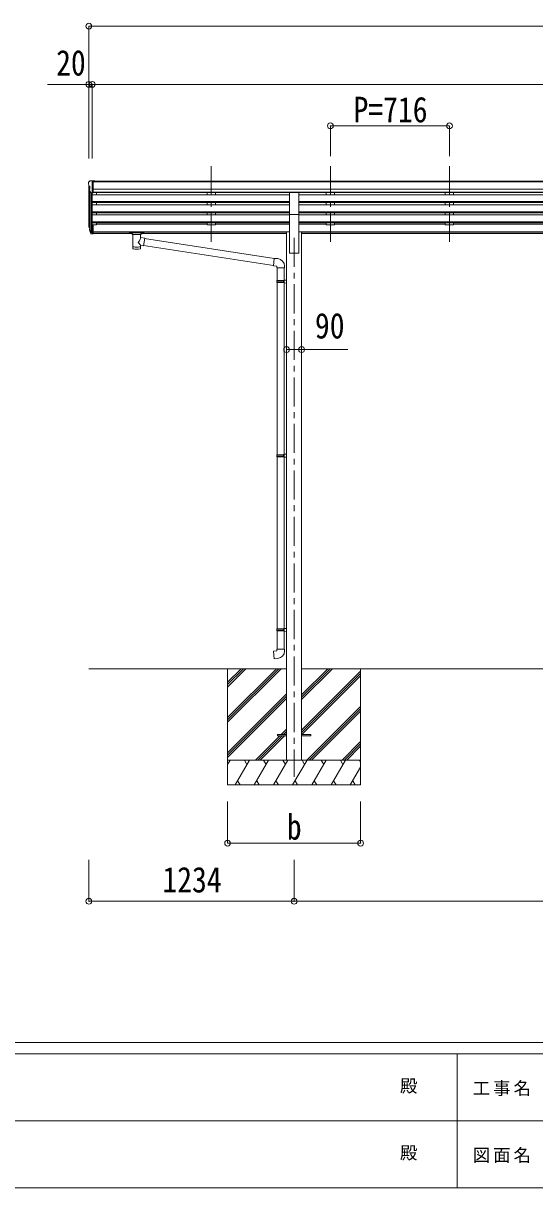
# Model space of a CAD drawing. Units: millimetres at full size, sheet at 1:35. Extents: x -9837 to 9837, y -6790 to 6790.
# Drawn here: x -3134 to -58, y -6790 to 218 of the extents above; entities that cross this region are included whole.
import ezdxf
from ezdxf.enums import TextEntityAlignment as Align

# ---------------------------------------------------------------- set-up
doc = ezdxf.new("R2010")
doc.units = ezdxf.units.MM
doc.header["$LTSCALE"] = 35
doc.header["$PDMODE"] = 32
doc.header["$PDSIZE"] = 35
doc.linetypes.add('CHAIN1', pattern=[8, 5, -1, 1, -1])
for name, color, linetype, lineweight in [('0-0_0', 7, 'Continuous', 9), ('0-1_本体', 5, 'CHAIN1', 9), ('0-3_ELV2', 4, 'Continuous', 9), ('0-6_OTH_LINE', 6, 'Continuous', 9), ('0-9_OUTLINE', 7, 'Continuous', 9), ('F-0_240', 7, 'Continuous', 9)]:
    doc.layers.add(name, color=color, linetype=linetype, lineweight=lineweight)
doc.styles.add('ＭＳ ゴシック', font='')
doc.styles.get('ＭＳ ゴシック').set_extended_font_data('MS Gothic')

msp = doc.modelspace()

# ---------------------------------------------------------------- linework, layer by layer
at = {"layer": '0-0_0'}
for p, q in [((-2739.16, -3666.05), (-1550.36, -3666.05)), ((-1905.16, -3666.05), (-1905.16, -4366.05)), ((-1905.16, -3960.23), (-1610.98, -3666.05)), ((-1905.16, -3974.37), (-1596.84, -3666.05)), ((-1905.16, -3988.51), (-1582.7, -3666.05)), ((-1905.16, -3776.38), (-1794.83, -3666.05)), ((-1905.16, -3762.24), (-1808.97, -3666.05)), ((-1905.16, -3748.1), (-1823.11, -3666.05)), ((-1459.96, -3851.68), (-1274.33, -3666.05)), ((-1459.96, -3837.54), (-1288.47, -3666.05)), ((-1459.96, -3823.4), (-1302.61, -3666.05)), ((-1459.96, -3666.05), (1907.64, -3666.05)), ((-1459.96, -4035.53), (-1105.16, -3680.73)), ((-1459.96, -4049.67), (-1105.16, -3694.87)), ((-1457.7, -4061.55), (-1105.16, -3709.01)), ((-1105.16, -3666.05), (-1105.16, -4366.05)), ((-1905.16, -4172.36), (-1550.36, -3817.56)), ((-1905.16, -4186.5), (-1550.36, -3831.7)), ((-1905.16, -4200.64), (-1550.36, -3845.85)), ((-1428.35, -4216.05), (-1105.16, -3892.86)), ((-1414.21, -4216.05), (-1105.16, -3907)), ((-1400.07, -4216.05), (-1105.16, -3921.14)), ((-1582.22, -4061.55), (-1550.36, -4029.69)), ((-1568.08, -4061.55), (-1550.36, -4043.83)), ((-1553.93, -4061.55), (-1550.36, -4057.98)), ((-1736.72, -4216.05), (-1591.22, -4070.55)), ((-1722.58, -4216.05), (-1577.08, -4070.55)), ((-1708.43, -4216.05), (-1562.93, -4070.55)), ((-1216.22, -4216.05), (-1105.16, -4104.99)), ((-1202.08, -4216.05), (-1105.16, -4119.13)), ((-1187.93, -4216.05), (-1105.16, -4133.28)), ((-1105.16, -4216.05), (-1905.16, -4216.05)), ((-1905.16, -4243.55), (-1889.28, -4216.05)), ((-1860.41, -4366.05), (-1773.81, -4216.05)), ((-1788.81, -4242.03), (-1803.81, -4216.05)), ((-1744.94, -4366.05), (-1658.34, -4216.05)), ((-1673.34, -4242.03), (-1688.34, -4216.05)), ((-1629.47, -4366.05), (-1542.87, -4216.05)), ((-1557.87, -4242.03), (-1572.87, -4216.05)), ((-1514, -4366.05), (-1427.4, -4216.05)), ((-1442.4, -4242.03), (-1457.4, -4216.05)), ((-1398.53, -4366.05), (-1311.93, -4216.05)), ((-1326.93, -4242.03), (-1341.93, -4216.05)), ((-1283.06, -4366.05), (-1196.46, -4216.05)), ((-1226.46, -4216.05), (-1211.46, -4242.03)), ((-1167.59, -4366.05), (-1105.16, -4257.91)), ((-1110.99, -4216.05), (-1105.16, -4226.15)), ((-1845.41, -4340.07), (-1830.42, -4366.05)), ((-1729.94, -4340.07), (-1714.95, -4366.05)), ((-1614.47, -4340.07), (-1599.47, -4366.05)), ((-1499, -4340.07), (-1484, -4366.05)), ((-1383.53, -4340.07), (-1368.53, -4366.05)), ((-1268.06, -4340.07), (-1253.06, -4366.05)), ((-1152.59, -4340.07), (-1137.6, -4366.05)), ((-1905.16, -4366.05), (-1105.16, -4366.05))]:
    msp.add_line(p, q, dxfattribs=at)
at = {"layer": '0-1_本体'}
for p, q in [((-2003.16, -641.65), (-2003.16, -1119.16)), ((-1287.16, -641.65), (-1287.16, -1119.16)), ((-571.16, -641.65), (-571.16, -1119.16)), ((-1505.16, -1072.48), (-1505.16, -4316.05))]:
    msp.add_line(p, q, dxfattribs=at)
at = {"layer": '0-3_ELV2'}
for p, q in [((-2741.16, -738.54), (-2741.16, -739.17)), ((-2739.16, -759.75), (-2739.16, -994.41)), ((-2738.63, -760.35), (-2733.31, -763.42)), ((-2734.25, -729.74), (-2738.32, -735.54)), ((-2731.16, -729.17), (-2733.49, -729.31)), ((-2733.16, -763.68), (-2733.16, -779.96)), ((-2731.16, -729.17), (-2712.66, -729.17)), ((-2719.16, -802.15), (-2719.16, -729.17)), ((-2712.66, -729.17), (-2702.66, -729.26)), ((-2712.66, -801.15), (-2712.66, -729.17)), ((-2712.66, -730.77), (2992.34, -730.77)), ((-2712.66, -735.99), (2992.34, -735.99)), ((-2702.66, -730.77), (-2702.66, -729.26)), ((-2726.78, -800.34), (-2735.79, -784.75)), ((-2734.19, -787.52), (-2734.19, -1021.12)), ((-2725.16, -801.68), (-2725.17, -1039.55)), ((-2719.16, -802.15), (-2724.37, -801.84)), ((-2712.66, -801.15), (-2719.16, -801.15)), ((-2719.16, -802.15), (-2719.16, -994.77)), ((-2719.16, -813.13), (-1532.66, -813.13)), ((3002.34, -779.52), (-2712.66, -779.52)), ((3002.34, -797.37), (-2712.66, -797.37)), ((-1532.66, -800.62), (-2712.66, -800.62)), ((-2694.16, -800.62), (-2694.16, -813.13)), ((-2028.16, -800.62), (-2028.16, -813.13)), ((-1978.16, -800.62), (-1978.16, -813.03)), ((-1532.66, -931.6), (-1532.66, -799.8)), ((-1532.66, -799.8), (-1477.66, -799.8)), ((-1477.66, -931.6), (-1477.66, -799.8)), ((1767.34, -800.62), (-1477.66, -800.62)), ((1767.34, -813.13), (-1477.66, -813.13)), ((-1312.16, -800.62), (-1312.16, -813.13)), ((-1262.16, -800.62), (-1262.16, -813.03)), ((-596.16, -800.62), (-596.16, -813.13)), ((-546.16, -800.62), (-546.16, -813.03)), ((-2719.16, -855.01), (-1532.66, -855.01)), ((-2719.16, -856.5), (-1532.66, -856.5)), ((-2719.16, -860.82), (-1532.66, -860.82)), ((-2719.16, -873.68), (-1532.66, -873.68)), ((-2694.16, -860.82), (-2694.16, -873.68)), ((-2028.16, -860.82), (-2028.16, -873.68)), ((-1978.16, -860.82), (-1978.16, -873.68)), ((1767.34, -855.01), (-1477.66, -855.01)), ((1767.34, -856.5), (-1477.66, -856.5)), ((1767.34, -860.82), (-1477.66, -860.82)), ((1767.34, -873.68), (-1477.66, -873.68)), ((-1312.16, -860.82), (-1312.16, -873.68)), ((-1262.16, -860.82), (-1262.16, -873.68)), ((-596.16, -860.82), (-596.16, -873.68)), ((-546.16, -860.82), (-546.16, -873.68)), ((-2719.16, -915.56), (-1532.66, -915.56)), ((-2719.16, -917.05), (-1532.66, -917.05)), ((-2719.16, -921.37), (-1532.66, -921.37)), ((-2719.16, -934.23), (-1532.66, -934.23)), ((-2719.16, -976.1), (-1532.66, -976.1)), ((-2719.16, -977.6), (-1532.66, -977.6)), ((-2694.16, -921.37), (-2694.16, -934.23)), ((-2028.16, -921.37), (-2028.16, -934.13)), ((-1978.16, -921.37), (-1978.16, -934.23)), ((-1532.66, -931.6), (-1532.66, -1166.05)), ((-1532.66, -931.6), (-1477.66, -931.6)), ((1767.34, -915.56), (-1477.66, -915.56)), ((1767.34, -917.05), (-1477.66, -917.05)), ((1767.34, -921.37), (-1477.66, -921.37)), ((-1477.66, -931.6), (-1477.66, -1166.05)), ((1767.34, -934.23), (-1477.66, -934.23)), ((1767.34, -976.1), (-1477.66, -976.1)), ((1767.34, -977.6), (-1477.66, -977.6)), ((-1312.16, -921.37), (-1312.16, -934.13)), ((-1262.16, -921.37), (-1262.16, -934.23)), ((-596.16, -921.37), (-596.16, -934.13)), ((-546.16, -921.37), (-546.16, -934.23)), ((-2738.07, -1008.96), (-2734.19, -1016.91)), ((-2737.46, -1007.59), (-2734.19, -1014.65)), ((-2735.75, -1020.24), (-2735.41, -1024.64)), ((-2735.41, -1024.64), (-2726.6, -1048.19)), ((-2734.8, -1024.08), (-2726.6, -1040.26)), ((-2725.59, -1039.13), (-2733.35, -1023.72)), ((-2719.16, -1039.81), (-2724.29, -1039.81)), ((-2719.16, -1041.61), (-2724, -1041.61)), ((-2719.16, -1049.55), (-2724, -1049.55)), ((-2719.16, -981.92), (-1532.66, -981.92)), ((-2719.16, -994.77), (-2719.16, -1049.55)), ((-2712.66, -994.77), (-2719.16, -994.77)), ((-2712.66, -1034.91), (-2719.16, -1034.91)), ((-2712.66, -1039.79), (-2719.16, -1039.79)), ((-2712.66, -1048.81), (-2719.16, -1048.81)), ((-2712.66, -994.77), (-2712.66, -1048.81)), ((-2694.16, -995.41), (-2712.66, -995.41)), ((-2712.66, -1037.48), (-1550.36, -1037.48)), ((-2712.66, -1038.87), (-1550.36, -1038.87)), ((-2478.66, -1046.56), (-2712.66, -1046.56)), ((-2694.16, -981.92), (-2694.16, -995.41)), ((-2694.16, -990.46), (-2028.16, -990.46)), ((-1550.36, -1046.56), (-2424.66, -1046.56)), ((-2028.16, -981.92), (-2028.16, -995.41)), ((-1978.16, -995.41), (-2028.16, -995.41)), ((-1978.16, -981.92), (-1978.16, -995.41)), ((-1978.16, -990.46), (-1532.66, -990.46)), ((-1550.36, -1037.05), (-1550.36, -4216.05)), ((-1550.36, -1037.05), (-1532.66, -1037.05)), ((1767.34, -981.92), (-1477.66, -981.92)), ((-1312.16, -990.46), (-1477.66, -990.46)), ((-1459.96, -1037.05), (-1477.66, -1037.05)), ((-1459.96, -1037.05), (-1459.96, -4216.05)), ((1749.64, -1037.48), (-1459.96, -1037.48)), ((1749.64, -1038.87), (-1459.96, -1038.87)), ((1749.64, -1046.56), (-1459.96, -1046.56)), ((-1312.16, -981.92), (-1312.16, -995.41)), ((-1262.16, -995.41), (-1312.16, -995.41)), ((-1262.16, -981.92), (-1262.16, -995.41)), ((-596.16, -990.46), (-1262.16, -990.46)), ((-596.16, -981.92), (-596.16, -995.41)), ((-546.16, -995.41), (-596.16, -995.41)), ((-546.16, -981.92), (-546.16, -995.41)), ((119.84, -990.46), (-546.16, -990.46)), ((-1532.66, -1166.05), (-1477.66, -1166.05)), ((-1605.16, -4061.55), (-1605.16, -4070.55)), ((-1605.16, -4061.55), (-1550.36, -4061.55)), ((-1459.96, -4061.55), (-1405.16, -4061.55)), ((-1405.16, -4061.55), (-1405.16, -4070.55)), ((-1605.16, -4070.55), (-1550.36, -4070.55)), ((-1459.96, -4070.55), (-1405.16, -4070.55))]:
    msp.add_line(p, q, dxfattribs=at)
for centre, radius, start, end in [((-2738.16, -738.54), 3, 93, 180), ((-2539.16, -739.17), 202, 180, 184.94904), ((-2734.25, -755.98), 6.18, 185.7035, 224.99897), ((-2733.43, -730.31), 1, 93.5, 145), ((-2733.46, -763.68), 0.3, 0, 60), ((-2733.19, -783.25), 3, 94.7167, 210), ((-2733.46, -779.96), 0.3, 274.7167, 0), ((-2724.19, -798.84), 3, 210, 266.5), ((-2709.98, -999.85), 29.53, 186.50806, 197.98144), ((-2708.57, -998.09), 30.41, 187.1552, 198.19734)]:
    msp.add_arc(centre, radius, start, end, dxfattribs=at)
for centre, major_axis, ratio, start_param, end_param in [((-2650.51, -1000.28), (-89.06, 1.43), 0.57596, 6.1962358, 6.3678173), ((-2651.3, -993.6), (87.93, 4.42), 0.541684, 3.0659337, 3.2228513), ((-2734.45, -1020.24), (1.3, 0), 0.90356, 1.3700892, 3.347195), ((-2648.53, -1004.05), (-89.07, 0), 0.90356, 0.2056023, 0.2515348), ((-2649.24, -1000.18), (-88.05, 0), 0.90356, 0.2662965, 0.3003836), ((-2724, -1038.9), (-3, 0), 0.90356, 0.5235988, 1.5707963), ((-2724, -1046.84), (3, 0), 0.90356, 3.6651914, 4.712389), ((-2724.29, -1038.45), (-1.5, 0), 0.90356, 0.5235988, 1.5707963)]:
    msp.add_ellipse(centre, major_axis=major_axis, ratio=ratio, start_param=start_param, end_param=end_param, dxfattribs=at)
at = {"layer": '0-6_OTH_LINE'}
for p, q in [((-2739.16, 201), (-2739.16, -591.65)), ((-2739.16, 201), (8756.84, 201)), ((-2739.16, -149), (-2739.16, -594.41)), ((-2739.16, -149), (-2719.16, -149)), ((-2719.16, -149), (-2719.16, -594.41)), ((-2719.16, -149), (3008.84, -149)), ((-1287.16, -399), (-1287.16, -581.45)), ((-1287.16, -399), (-571.16, -399)), ((-571.16, -399), (-571.16, -581.45)), ((-1550.36, -1745.6), (-1459.96, -1745.6)), ((-1905.16, -4716.05), (-1905.16, -4466.07)), ((-1105.16, -4716.05), (-1105.16, -4466.07)), ((-1905.16, -4716.05), (-1105.16, -4716.05)), ((-2739.16, -5066.05), (-2739.16, -4816.05)), ((-1505.16, -5066.05), (-1505.16, -4816.05)), ((-2739.16, -5066.05), (-1505.16, -5066.05)), ((-1505.16, -5066.05), (1794.84, -5066.05))]:
    msp.add_line(p, q, dxfattribs=at)
at = {"layer": '0-6_OTH_LINE', "lineweight": 18}
for p, q in [((-2739.16, -149), (-2987.99, -149)), ((-1459.96, -1745.6), (-1181.62, -1745.6))]:
    msp.add_line(p, q, dxfattribs=at)
at = {"layer": '0-6_OTH_LINE'}
for p in [(-2739.16, 201), (-2739.16, -149), (-2719.16, -149), (-1287.16, -399), (-571.16, -399), (-1550.36, -1745.6), (-1459.96, -1745.6), (-1905.16, -4716.05), (-1105.16, -4716.05), (-2739.16, -5066.05), (-1505.16, -5066.05)]:
    msp.add_point(p, dxfattribs=at)
at = {"layer": '0-9_OUTLINE'}
for p, q in [((-2495.16, -1039.65), (-2495.16, -1045.41)), ((-2493.16, -1038.99), (-2410.16, -1038.99)), ((-2493.16, -1041.16), (-2410.16, -1041.16)), ((-2493.16, -1046.07), (-2478.66, -1046.07)), ((-2478.66, -1051.72), (-2478.66, -1045.17)), ((-2424.66, -1051.72), (-2424.66, -1045.17)), ((-2424.66, -1046.07), (-2410.16, -1046.07)), ((-2408.16, -1039.65), (-2408.16, -1045.41)), ((-2474.56, -1052.64), (-2474.58, -1138.08)), ((-2428.76, -1071.38), (-2428.76, -1052.64)), ((-2403.54, -1075.29), (-2428.76, -1071.38)), ((-2428.74, -1138.08), (-2428.76, -1117.41)), ((-2428.76, -1117.72), (-2410.56, -1120.55)), ((-2403.54, -1075.29), (-2410.56, -1120.55)), ((-1628.22, -1240.13), (-2410.29, -1118.81)), ((-1624.55, -1198.2), (-2403.85, -1077.3)), ((-1603.55, -1198.08), (-1624.38, -1196.26)), ((-1608.47, -1253.82), (-1562.47, -1253.82)), ((-1606.36, -1253.82), (-1606.36, -1330.12)), ((-1564.36, -1253.82), (-1564.36, -1327.56)), ((-1562.47, -1253.82), (-1562.47, -1242.91)), ((-1608.36, -1332.12), (-1607.36, -1330.12)), ((-1607.36, -1330.12), (-1564.36, -1330.12)), ((-1568.84, -1332.12), (-1569.27, -1330.12)), ((-1566.36, -1327.62), (-1550.36, -1327.15)), ((-1566.36, -1329.62), (-1566.36, -1327.62)), ((-1566.36, -1329.62), (-1564.36, -1329.62)), ((-1550.36, -1327.15), (-1550.36, -1345.09)), ((-1608.36, -1332.12), (-1564.36, -1332.12)), ((-1608.36, -1332.12), (-1608.36, -1340.12)), ((-1608.36, -1340.12), (-1564.36, -1340.12)), ((-1608.36, -1340.12), (-1607.36, -1342.12)), ((-1607.36, -1342.12), (-1564.36, -1342.12)), ((-1606.36, -1342.12), (-1606.36, -2378.31)), ((-1566.36, -1344.62), (-1566.36, -1342.62)), ((-1566.36, -1344.62), (-1550.36, -1345.09)), ((-1564.36, -1344.68), (-1564.36, -2375.75)), ((-1608.36, -2380.31), (-1607.36, -2378.31)), ((-1608.36, -2380.31), (-1564.36, -2380.31)), ((-1608.36, -2380.31), (-1608.36, -2388.31)), ((-1607.36, -2378.31), (-1564.36, -2378.31)), ((-1568.84, -2380.31), (-1569.27, -2378.31)), ((-1566.36, -2375.81), (-1550.36, -2375.33)), ((-1566.36, -2377.81), (-1566.36, -2375.81)), ((-1566.36, -2377.81), (-1564.36, -2377.81)), ((-1550.36, -2375.33), (-1550.36, -2393.28)), ((-1608.36, -2388.31), (-1564.36, -2388.31)), ((-1608.36, -2388.31), (-1607.36, -2390.31)), ((-1607.36, -2390.31), (-1564.36, -2390.31)), ((-1606.36, -2390.31), (-1606.36, -3426.49)), ((-1566.36, -2392.81), (-1566.36, -2390.81)), ((-1566.36, -2392.81), (-1550.36, -2393.28)), ((-1564.36, -2392.86), (-1564.36, -3423.93)), ((-1608.36, -3428.49), (-1607.36, -3426.49)), ((-1608.36, -3428.49), (-1564.36, -3428.49)), ((-1608.36, -3428.49), (-1608.36, -3436.49)), ((-1607.36, -3426.49), (-1564.36, -3426.49)), ((-1568.84, -3428.49), (-1569.27, -3426.49)), ((-1566.36, -3423.99), (-1550.36, -3423.52)), ((-1566.36, -3425.99), (-1566.36, -3423.99)), ((-1566.36, -3425.99), (-1564.36, -3425.99)), ((-1550.36, -3423.52), (-1550.36, -3441.46)), ((-1608.36, -3436.49), (-1564.36, -3436.49)), ((-1608.36, -3436.49), (-1607.36, -3438.49)), ((-1607.36, -3438.49), (-1564.36, -3438.49)), ((-1606.36, -3438.49), (-1606.36, -3548.49)), ((-1566.36, -3440.99), (-1566.36, -3438.99)), ((-1566.36, -3440.99), (-1550.36, -3441.46)), ((-1564.36, -3441.05), (-1564.36, -3548.49)), ((-1608.36, -3548.49), (-1562.36, -3548.49)), ((-1608.36, -3558.49), (-1608.36, -3548.49)), ((-1562.36, -3548.49), (-1562.36, -3559.41))]:
    msp.add_line(p, q, dxfattribs=at)
for points in [[(-2495.16, -1039.65), (-2495.12, -1039.46), (-2495.04, -1039.32), (-2494.94, -1039.23), (-2494.84, -1039.16), (-2494.72, -1039.12), (-2494.43, -1039.06), (-2493.94, -1039.01), (-2493.39, -1038.99), (-2493.16, -1038.99)], [(-2495.16, -1045.41), (-2495.12, -1045.6), (-2495.04, -1045.74), (-2494.94, -1045.83), (-2494.84, -1045.9), (-2494.72, -1045.94), (-2494.43, -1046), (-2493.94, -1046.05), (-2493.39, -1046.07), (-2493.16, -1046.07)], [(-2410.16, -1038.99), (-2409.81, -1038.99), (-2409.28, -1039.02), (-2408.83, -1039.07), (-2408.52, -1039.15), (-2408.35, -1039.24), (-2408.23, -1039.38), (-2408.17, -1039.56), (-2408.16, -1039.65)], [(-2410.16, -1046.07), (-2409.81, -1046.07), (-2409.28, -1046.04), (-2408.83, -1045.99), (-2408.52, -1045.91), (-2408.35, -1045.82), (-2408.23, -1045.68), (-2408.17, -1045.5), (-2408.16, -1045.41)], [(-1624.38, -1196.26), (-1628.39, -1242.08), (-1608.47, -1243.82), (-1608.47, -1253.82)], [(-1566.36, -1342.62), (-1564.36, -1342.62), (-1564.36, -1329.62)], [(-1568.84, -1332.12), (-1568.84, -1340.12), (-1569.27, -1342.12)], [(-1568.84, -2380.31), (-1568.84, -2388.31), (-1569.27, -2390.31)], [(-1566.36, -2390.81), (-1564.36, -2390.81), (-1564.36, -2377.81)], [(-1568.84, -3428.49), (-1568.84, -3436.49), (-1569.27, -3438.49)], [(-1566.36, -3438.99), (-1564.36, -3438.99), (-1564.36, -3425.99)], [(-1603.44, -3604.24), (-1624.27, -3606.06), (-1628.28, -3560.24), (-1608.36, -3558.49)]]:
    msp.add_lwpolyline(points, dxfattribs=at)
for centre, start, end in [((-1607.47, -1242.91), 0, 85), ((-1607.36, -3559.41), 275, 0)]:
    msp.add_arc(centre, 45, start, end, dxfattribs=at)
for centre, major_axis, ratio, start_param, end_param in [((-2493.16, -1041.38), (2, 0), 0.109601, 3.1415927, 4.712389), ((-2451.66, -1045.17), (27, 0), 0.070066, 6.2831853, 9.424778), ((-2440.66, -1049.15), (16, 0), 0.361356, 6.2636979, 6.2831853), ((-2410.16, -1041.38), (2, 0), 0.109601, 4.712389, 6.2831853), ((-2451.66, -1051.63), (27.06, 0), 0.069685, 3.1415927, 6.2831853), ((-2451.66, -1097.92), (-22.81, -26.62), 0.234429, 1.6855472, 3.1268519), ((-2449.11, -1095.27), (20.32, -22.25), 0.045535, 0.0389954, 1.3075346), ((-2451.66, -1138.08), (22.92, 0), 0.101955, 3.1415499, 6.2833984), ((-2451.66, -1125.64), (22.91, 0), 0.122865, 3.1415927, 6.2831853)]:
    msp.add_ellipse(centre, major_axis=major_axis, ratio=ratio, start_param=start_param, end_param=end_param, dxfattribs=at)
at = {"layer": 'F-0_240', "color": 5}
for p, q in [((-9837.4, -5915), (9342.6, -5915)), ((-9837.4, -5985), (6231.38, -5985)), ((-523.62, -5985), (-523.62, -6790)), ((-4023.62, -6387.5), (3151.38, -6387.5)), ((-9837.4, -6790), (9342.6, -6790))]:
    msp.add_line(p, q, dxfattribs=at)

# ---------------------------------------------------------------- texts
at = {"layer": '0-6_OTH_LINE', "color": 7, "style": 'ＭＳ ゴシック', "width": 0.85}
for s, p in [('20', (-2936.25, -142.44)), ('P=716', (-1147.91, -424)), ('90', (-1379.93, -1724.86)), ('b', (-1548.91, -4741.05)), ('1234', (-2297.16, -5059.05))]:
    msp.add_text(s, height=154, dxfattribs=at).set_placement(p, align=Align.BOTTOM_LEFT)
at = {"layer": 'F-0_240', "style": 'ＭＳ ゴシック'}
for p in [(-868.62, -6238.75), (-868.62, -6641.25)]:
    msp.add_text('殿', height=76.98, dxfattribs=at).set_placement(p, align=Align.BOTTOM_LEFT)
at = {"layer": 'F-0_240', "char_height": 76.98, "attachment_point": 7, "style": 'ＭＳ ゴシック'}
for s, insert in [('\\T1.17;工事名', (-431.33, -6238.75)), ('\\T1.17;図面名', (-431.33, -6641.25))]:
    msp.add_mtext(s, dxfattribs=dict(at, insert=insert))

doc.saveas('drawing.dxf')
